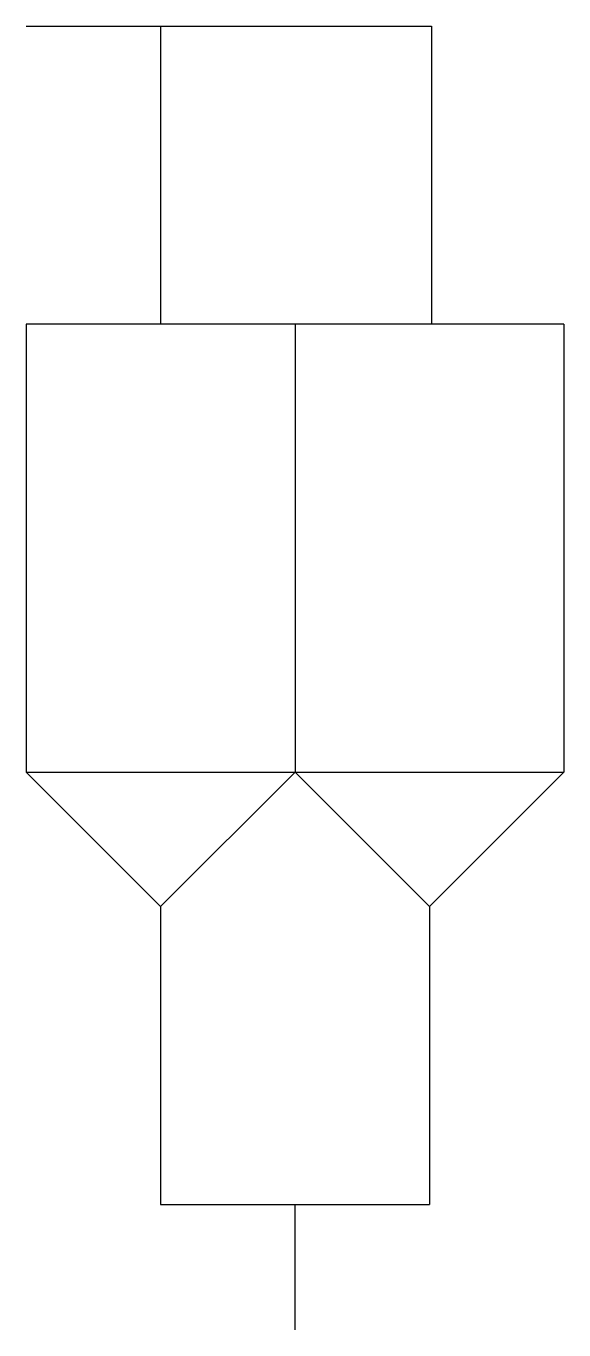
# Model space of a CAD drawing. Extents: x -15 to 15, y -42 to 30.8.
import ezdxf

# ---------------------------------------------------------------- set-up
doc = ezdxf.new("R2010")
doc.units = 0
doc.header["$MEASUREMENT"] = 0
doc.layers.get('0').update_dxf_attribs({"linetype": 'CONTINUOUS'})

msp = doc.modelspace()

# ---------------------------------------------------------------- linework, layer by layer
for p, q in [((-15.03453, 30.807781), (7.580066, 30.807781)), ((-7.539934, 30.807781), (-7.539934, 14.167781)), ((7.580066, 30.807781), (7.580066, 14.167781)), ((-7.539934, -18.332219), (-7.539934, -34.972219)), ((7.460066, -18.332219), (7.460066, -34.972219)), ((-7.539934, -34.972219), (7.460066, -34.972219)), ((-0.04963, -34.972219), (-0.04963, -41.975347))]:
    msp.add_line(p, q)
at = {"color": 4}
for p, q in [((-15.039934, 14.167781), (-15.039934, -10.832219)), ((-0.039934, 14.167781), (-15.039934, 14.167781)), ((-0.039934, 14.167781), (-0.039934, -10.832219)), ((14.960066, 14.167781), (-0.039934, 14.167781)), ((14.960066, 14.167781), (14.960066, -10.832219)), ((-15.039934, -10.832219), (-0.039934, -10.832219)), ((-15.039934, -10.832219), (-7.539934, -18.332219)), ((-7.539934, -18.332219), (-0.039934, -10.832219)), ((-0.039934, -10.832219), (14.960066, -10.832219)), ((-0.039934, -10.832219), (7.460066, -18.332219)), ((7.460066, -18.332219), (14.960066, -10.832219))]:
    msp.add_line(p, q, dxfattribs=at)

doc.saveas('drawing.dxf')
